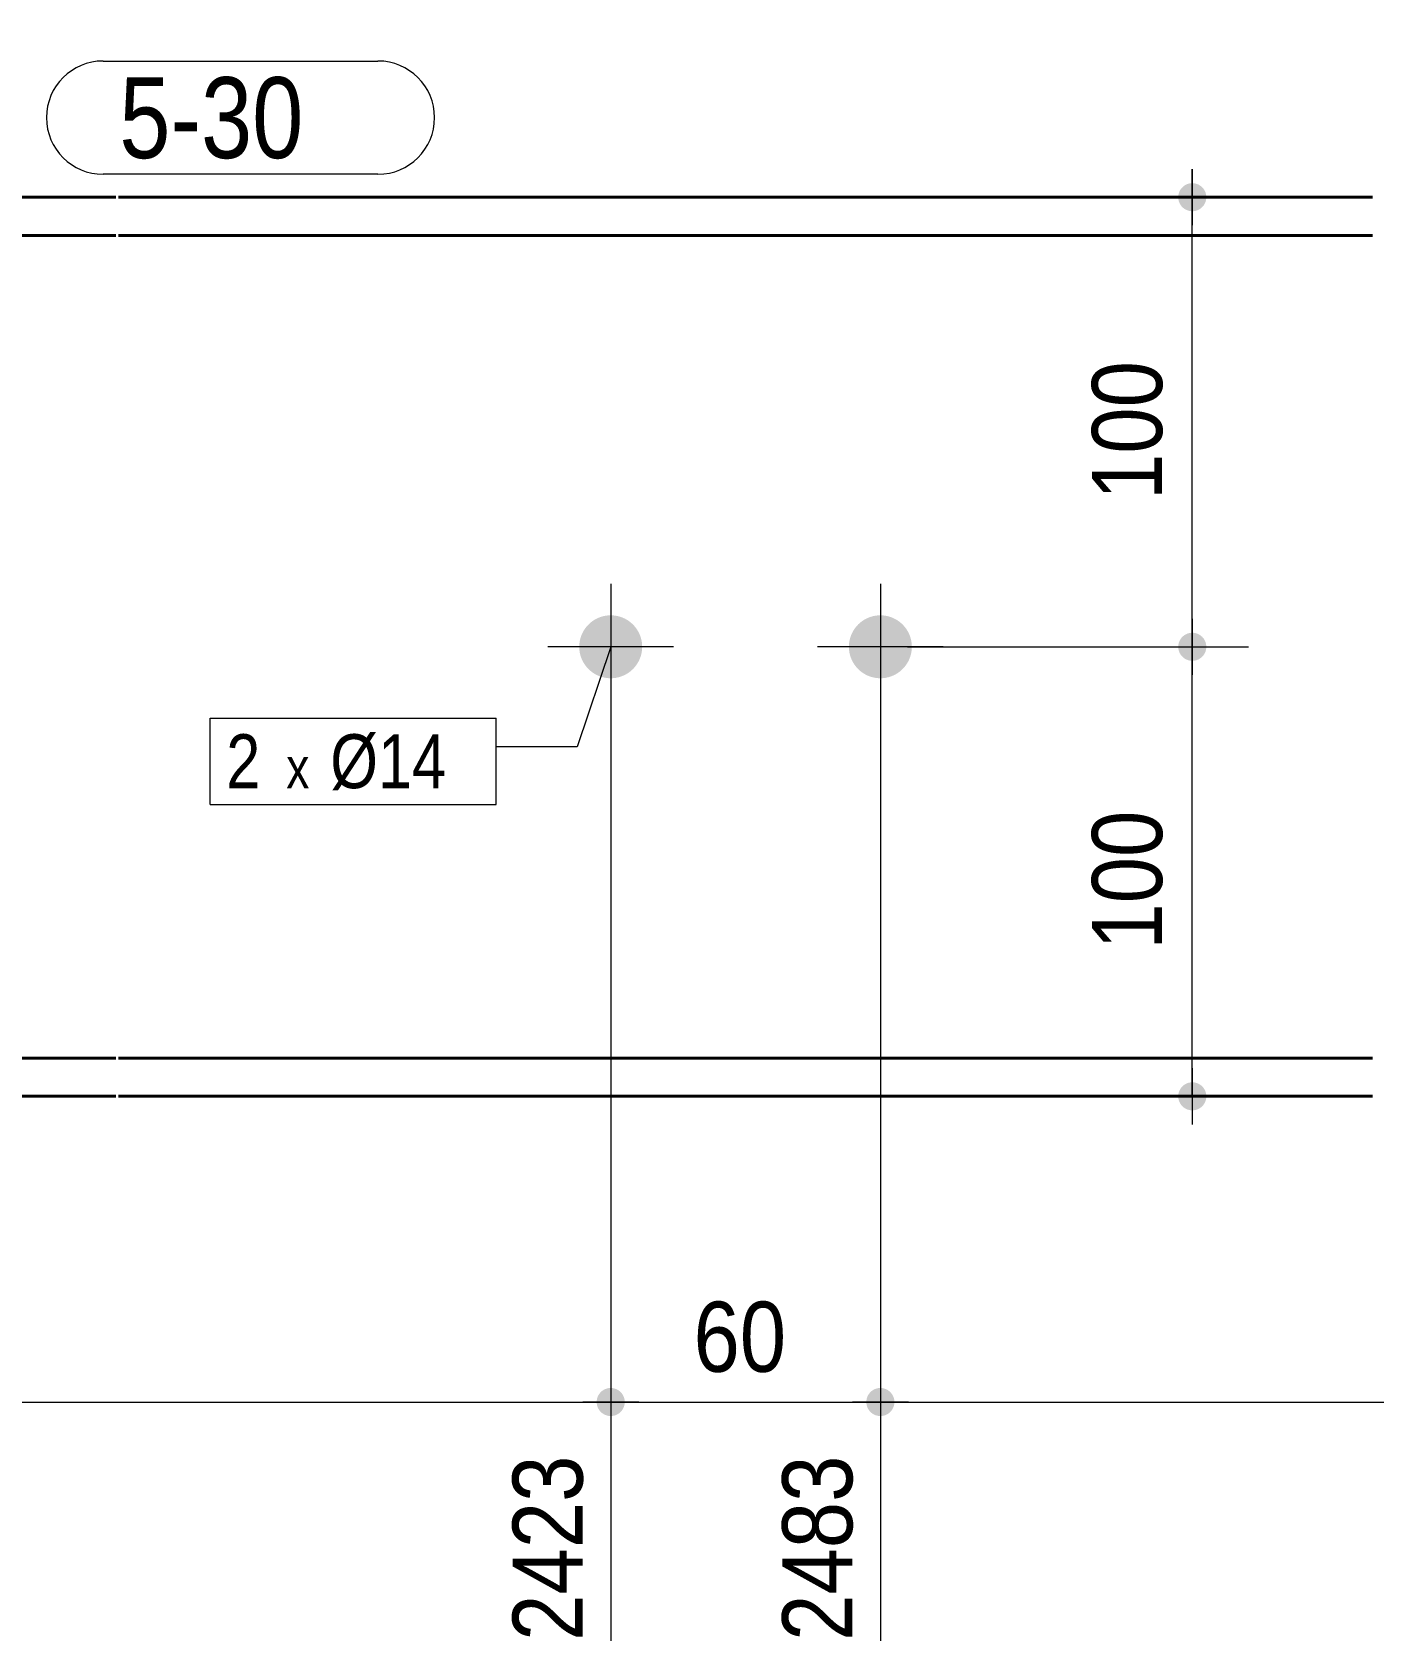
# Model space of a CAD drawing. Header units: millimetres. Extents: x 2 to 287, y 5 to 195.
# Drawn here: x 127.1 to 176.9, y 88.1 to 147.8 of the extents above; entities that cross this region are included whole.
import ezdxf

# ---------------------------------------------------------------- set-up
doc = ezdxf.new("R2010")
doc.units = ezdxf.units.MM
for name, color, linetype, lineweight in [('Boulon', 7, 'Continuous', 0), ('Cotation', 7, 'Continuous', 0), ('Désignation boulon', 3, 'Continuous', 0), ('Piece', 2, 'Continuous', 0), ('Repère pièce', 3, 'Continuous', 0)]:
    doc.layers.add(name, color=color, linetype=linetype, lineweight=lineweight)
doc.styles.add('ARIAL', font='ARIAL.TTF')
doc.styles.add('COMIC_SANS_MS', font='COMIC.TTF')

# ---------------------------------------------------------------- blocks, each defined once
blk = doc.blocks.new('*A2')
at = {"layer": 'Boulon'}
for points in [[(148.61, 126.144), (148.639, 126.143), (148.667, 126.141), (148.696, 126.139), (148.724, 126.136), (148.753, 126.132), (148.781, 126.127), (148.809, 126.122), (148.837, 126.116), (148.865, 126.11), (148.893, 126.102), (148.92, 126.094), (148.948, 126.086), (148.975, 126.076), (149.002, 126.066), (149.028, 126.056), (149.054, 126.045), (149.08, 126.033), (149.106, 126.02), (149.132, 126.007), (149.157, 125.993), (149.181, 125.979), (149.206, 125.964), (149.23, 125.948), (149.253, 125.932), (149.277, 125.915), (149.299, 125.898), (149.322, 125.88), (149.344, 125.861), (149.365, 125.842), (149.386, 125.823), (149.407, 125.803), (149.427, 125.782), (149.446, 125.761), (149.465, 125.74), (149.483, 125.718), (149.501, 125.696), (149.519, 125.673), (149.535, 125.65), (149.552, 125.626), (149.567, 125.602), (149.582, 125.578), (149.597, 125.553), (149.611, 125.528), (149.624, 125.502), (149.636, 125.477), (149.648, 125.451), (149.659, 125.424), (149.67, 125.398), (149.68, 125.371), (149.689, 125.344), (149.698, 125.317), (149.706, 125.289), (149.713, 125.261), (149.72, 125.234), (149.726, 125.206), (149.731, 125.177), (149.736, 125.149), (149.74, 125.121), (149.743, 125.092), (149.745, 125.064), (149.747, 125.035), (149.748, 125.007), (149.748, 124.978), (149.748, 124.949), (149.747, 124.921), (149.745, 124.892), (149.743, 124.864), (149.74, 124.835), (149.736, 124.807), (149.731, 124.778), (149.726, 124.75), (149.72, 124.722), (149.713, 124.694), (149.706, 124.667), (149.698, 124.639), (149.689, 124.612), (149.68, 124.585), (149.67, 124.558), (149.659, 124.531), (149.648, 124.505), (149.636, 124.479), (149.624, 124.453), (149.611, 124.428), (149.597, 124.403), (149.582, 124.378), (149.567, 124.354), (149.552, 124.33), (149.535, 124.306), (149.519, 124.283), (149.501, 124.26), (149.483, 124.238), (149.465, 124.216), (149.446, 124.194), (149.427, 124.173), (149.407, 124.153), (149.386, 124.133), (149.365, 124.113), (149.344, 124.095), (149.322, 124.076), (149.299, 124.058), (149.277, 124.041), (149.253, 124.024), (149.23, 124.008), (149.206, 123.992), (149.181, 123.977), (149.157, 123.963), (149.132, 123.949), (149.106, 123.936), (149.08, 123.923), (149.054, 123.911), (149.028, 123.9), (149.002, 123.889), (148.975, 123.879), (148.948, 123.87), (148.92, 123.862), (148.893, 123.854), (148.865, 123.846), (148.837, 123.84), (148.809, 123.834), (148.781, 123.828), (148.753, 123.824), (148.724, 123.82), (148.696, 123.817), (148.667, 123.814), (148.639, 123.813), (148.61, 123.812), (148.582, 123.811), (148.553, 123.812), (148.524, 123.813), (148.496, 123.814), (148.467, 123.817), (148.439, 123.82), (148.41, 123.824), (148.382, 123.828), (148.354, 123.834), (148.326, 123.84), (148.298, 123.846), (148.27, 123.854), (148.243, 123.862), (148.216, 123.87), (148.189, 123.879), (148.162, 123.889), (148.135, 123.9), (148.109, 123.911), (148.083, 123.923), (148.057, 123.936), (148.032, 123.949), (148.007, 123.963), (147.982, 123.977), (147.957, 123.992), (147.933, 124.008), (147.91, 124.024), (147.887, 124.041), (147.864, 124.058), (147.842, 124.076), (147.82, 124.095), (147.798, 124.113), (147.777, 124.133), (147.757, 124.153), (147.737, 124.173), (147.717, 124.194), (147.698, 124.216), (147.68, 124.238), (147.662, 124.26), (147.645, 124.283), (147.628, 124.306), (147.612, 124.33), (147.596, 124.354), (147.581, 124.378), (147.567, 124.403), (147.553, 124.428), (147.54, 124.453), (147.527, 124.479), (147.515, 124.505), (147.504, 124.531), (147.493, 124.558), (147.483, 124.585), (147.474, 124.612), (147.465, 124.639), (147.457, 124.667), (147.45, 124.694), (147.443, 124.722), (147.437, 124.75), (147.432, 124.778), (147.428, 124.807), (147.424, 124.835), (147.421, 124.864), (147.418, 124.892), (147.416, 124.921), (147.415, 124.949), (147.415, 124.978), (147.415, 125.007), (147.416, 125.035), (147.418, 125.064), (147.421, 125.092), (147.424, 125.121), (147.428, 125.149), (147.432, 125.177), (147.437, 125.206), (147.443, 125.234), (147.45, 125.261), (147.457, 125.289), (147.465, 125.317), (147.474, 125.344), (147.483, 125.371), (147.493, 125.398), (147.504, 125.424), (147.515, 125.451), (147.527, 125.477), (147.54, 125.502), (147.553, 125.528), (147.567, 125.553), (147.581, 125.578), (147.596, 125.602), (147.612, 125.626), (147.628, 125.65), (147.645, 125.673), (147.662, 125.696), (147.68, 125.718), (147.698, 125.74), (147.717, 125.761), (147.737, 125.782), (147.757, 125.803), (147.777, 125.823), (147.798, 125.842), (147.82, 125.861), (147.842, 125.88), (147.864, 125.898), (147.887, 125.915), (147.91, 125.932), (147.933, 125.948), (147.957, 125.964), (147.982, 125.979), (148.007, 125.993), (148.032, 126.007), (148.057, 126.02), (148.083, 126.033), (148.109, 126.045), (148.135, 126.056), (148.162, 126.066), (148.189, 126.076), (148.216, 126.086), (148.243, 126.094), (148.27, 126.102), (148.298, 126.11), (148.326, 126.116), (148.354, 126.122), (148.382, 126.127), (148.41, 126.132), (148.439, 126.136), (148.467, 126.139), (148.496, 126.141), (148.524, 126.143), (148.553, 126.144), (148.582, 126.145)], [(158.61, 126.144), (158.639, 126.143), (158.667, 126.141), (158.696, 126.139), (158.724, 126.136), (158.753, 126.132), (158.781, 126.127), (158.809, 126.122), (158.837, 126.116), (158.865, 126.11), (158.893, 126.102), (158.92, 126.094), (158.948, 126.086), (158.975, 126.076), (159.002, 126.066), (159.028, 126.056), (159.054, 126.045), (159.08, 126.033), (159.106, 126.02), (159.132, 126.007), (159.157, 125.993), (159.181, 125.979), (159.206, 125.964), (159.23, 125.948), (159.253, 125.932), (159.277, 125.915), (159.299, 125.898), (159.322, 125.88), (159.344, 125.861), (159.365, 125.842), (159.386, 125.823), (159.407, 125.803), (159.427, 125.782), (159.446, 125.761), (159.465, 125.74), (159.483, 125.718), (159.501, 125.696), (159.519, 125.673), (159.535, 125.65), (159.552, 125.626), (159.567, 125.602), (159.582, 125.578), (159.597, 125.553), (159.611, 125.528), (159.624, 125.502), (159.636, 125.477), (159.648, 125.451), (159.659, 125.424), (159.67, 125.398), (159.68, 125.371), (159.689, 125.344), (159.698, 125.317), (159.706, 125.289), (159.713, 125.261), (159.72, 125.234), (159.726, 125.206), (159.731, 125.177), (159.736, 125.149), (159.74, 125.121), (159.743, 125.092), (159.745, 125.064), (159.747, 125.035), (159.748, 125.007), (159.748, 124.978), (159.748, 124.949), (159.747, 124.921), (159.745, 124.892), (159.743, 124.864), (159.74, 124.835), (159.736, 124.807), (159.731, 124.778), (159.726, 124.75), (159.72, 124.722), (159.713, 124.694), (159.706, 124.667), (159.698, 124.639), (159.689, 124.612), (159.68, 124.585), (159.67, 124.558), (159.659, 124.531), (159.648, 124.505), (159.636, 124.479), (159.624, 124.453), (159.611, 124.428), (159.597, 124.403), (159.582, 124.378), (159.567, 124.354), (159.552, 124.33), (159.535, 124.306), (159.519, 124.283), (159.501, 124.26), (159.483, 124.238), (159.465, 124.216), (159.446, 124.194), (159.427, 124.173), (159.407, 124.153), (159.386, 124.133), (159.365, 124.113), (159.344, 124.095), (159.322, 124.076), (159.299, 124.058), (159.277, 124.041), (159.253, 124.024), (159.23, 124.008), (159.206, 123.992), (159.181, 123.977), (159.157, 123.963), (159.132, 123.949), (159.106, 123.936), (159.08, 123.923), (159.054, 123.911), (159.028, 123.9), (159.002, 123.889), (158.975, 123.879), (158.948, 123.87), (158.92, 123.862), (158.893, 123.854), (158.865, 123.846), (158.837, 123.84), (158.809, 123.834), (158.781, 123.828), (158.753, 123.824), (158.724, 123.82), (158.696, 123.817), (158.667, 123.814), (158.639, 123.813), (158.61, 123.812), (158.582, 123.811), (158.553, 123.812), (158.524, 123.813), (158.496, 123.814), (158.467, 123.817), (158.439, 123.82), (158.41, 123.824), (158.382, 123.828), (158.354, 123.834), (158.326, 123.84), (158.298, 123.846), (158.27, 123.854), (158.243, 123.862), (158.216, 123.87), (158.189, 123.879), (158.162, 123.889), (158.135, 123.9), (158.109, 123.911), (158.083, 123.923), (158.057, 123.936), (158.032, 123.949), (158.007, 123.963), (157.982, 123.977), (157.957, 123.992), (157.933, 124.008), (157.91, 124.024), (157.887, 124.041), (157.864, 124.058), (157.842, 124.076), (157.82, 124.095), (157.798, 124.113), (157.777, 124.133), (157.757, 124.153), (157.737, 124.173), (157.717, 124.194), (157.698, 124.216), (157.68, 124.238), (157.662, 124.26), (157.645, 124.283), (157.628, 124.306), (157.612, 124.33), (157.596, 124.354), (157.581, 124.378), (157.567, 124.403), (157.553, 124.428), (157.54, 124.453), (157.527, 124.479), (157.515, 124.505), (157.504, 124.531), (157.493, 124.558), (157.483, 124.585), (157.474, 124.612), (157.465, 124.639), (157.457, 124.667), (157.45, 124.694), (157.443, 124.722), (157.437, 124.75), (157.432, 124.778), (157.428, 124.807), (157.424, 124.835), (157.421, 124.864), (157.418, 124.892), (157.416, 124.921), (157.415, 124.949), (157.415, 124.978), (157.415, 125.007), (157.416, 125.035), (157.418, 125.064), (157.421, 125.092), (157.424, 125.121), (157.428, 125.149), (157.432, 125.177), (157.437, 125.206), (157.443, 125.234), (157.45, 125.261), (157.457, 125.289), (157.465, 125.317), (157.474, 125.344), (157.483, 125.371), (157.493, 125.398), (157.504, 125.424), (157.515, 125.451), (157.527, 125.477), (157.54, 125.502), (157.553, 125.528), (157.567, 125.553), (157.581, 125.578), (157.596, 125.602), (157.612, 125.626), (157.628, 125.65), (157.645, 125.673), (157.662, 125.696), (157.68, 125.718), (157.698, 125.74), (157.717, 125.761), (157.737, 125.782), (157.757, 125.803), (157.777, 125.823), (157.798, 125.842), (157.82, 125.861), (157.842, 125.88), (157.864, 125.898), (157.887, 125.915), (157.91, 125.932), (157.933, 125.948), (157.957, 125.964), (157.982, 125.979), (158.007, 125.993), (158.032, 126.007), (158.057, 126.02), (158.083, 126.033), (158.109, 126.045), (158.135, 126.056), (158.162, 126.066), (158.189, 126.076), (158.216, 126.086), (158.243, 126.094), (158.27, 126.102), (158.298, 126.11), (158.326, 126.116), (158.354, 126.122), (158.382, 126.127), (158.41, 126.132), (158.439, 126.136), (158.467, 126.139), (158.496, 126.141), (158.524, 126.143), (158.553, 126.144), (158.582, 126.145)]]:
    blk.add_hatch(color=256, dxfattribs=at).paths.add_polyline_path(points, flags=17)
at = {"layer": 'Boulon', "linetype": 'Continuous', "lineweight": 0}
for p, q in [((148.582, 127.311), (148.582, 122.645)), ((158.582, 127.311), (158.582, 122.645)), ((150.915, 124.978), (146.248, 124.978)), ((160.915, 124.978), (156.248, 124.978))]:
    blk.add_line(p, q, dxfattribs=at)
blk = doc.blocks.new('*A8')
at = {"layer": 'Piece', "color": 2, "linetype": 'Continuous', "lineweight": 40}
for p, q in [((130.231633, 141.645223), (78.241748, 141.645223)), ((176.831633, 141.645223), (130.331633, 141.645223)), ((130.231633, 140.228557), (83.549023, 140.228557)), ((176.831633, 140.228557), (130.331633, 140.228557)), ((130.231633, 109.728557), (78.241748, 109.728557)), ((176.831633, 109.728557), (130.331633, 109.728557)), ((130.231633, 108.31189), (78.241748, 108.31189)), ((176.831633, 108.31189), (130.331633, 108.31189))]:
    blk.add_line(p, q, dxfattribs=at)
blk = doc.blocks.new('*A16')
at = {"layer": 'Cotation'}
blk.add_hatch(color=256, dxfattribs=at).paths.add_polyline_path([(148.556, 96.459), (148.531, 96.461), (148.505, 96.464), (148.48, 96.469), (148.455, 96.474), (148.431, 96.481), (148.406, 96.489), (148.383, 96.498), (148.359, 96.508), (148.337, 96.52), (148.314, 96.533), (148.293, 96.546), (148.272, 96.561), (148.252, 96.577), (148.232, 96.593), (148.214, 96.611), (148.196, 96.629), (148.18, 96.649), (148.164, 96.669), (148.149, 96.69), (148.136, 96.711), (148.123, 96.733), (148.112, 96.756), (148.101, 96.78), (148.092, 96.803), (148.084, 96.828), (148.077, 96.852), (148.072, 96.877), (148.067, 96.902), (148.064, 96.928), (148.062, 96.953), (148.062, 96.979), (148.062, 97.004), (148.064, 97.03), (148.067, 97.055), (148.072, 97.08), (148.077, 97.105), (148.084, 97.13), (148.092, 97.154), (148.101, 97.178), (148.112, 97.201), (148.123, 97.224), (148.136, 97.246), (148.149, 97.267), (148.164, 97.288), (148.18, 97.308), (148.196, 97.328), (148.214, 97.346), (148.232, 97.364), (148.252, 97.381), (148.272, 97.396), (148.293, 97.411), (148.314, 97.425), (148.337, 97.437), (148.359, 97.449), (148.383, 97.459), (148.406, 97.468), (148.431, 97.476), (148.455, 97.483), (148.48, 97.489), (148.505, 97.493), (148.531, 97.496), (148.556, 97.498), (148.582, 97.499), (148.607, 97.498), (148.633, 97.496), (148.658, 97.493), (148.683, 97.489), (148.708, 97.483), (148.733, 97.476), (148.757, 97.468), (148.781, 97.459), (148.804, 97.449), (148.827, 97.437), (148.849, 97.425), (148.871, 97.411), (148.891, 97.396), (148.912, 97.381), (148.931, 97.364), (148.949, 97.346), (148.967, 97.328), (148.984, 97.308), (148.999, 97.288), (149.014, 97.267), (149.028, 97.246), (149.04, 97.224), (149.052, 97.201), (149.062, 97.178), (149.071, 97.154), (149.079, 97.13), (149.086, 97.105), (149.092, 97.08), (149.096, 97.055), (149.099, 97.03), (149.101, 97.004), (149.102, 96.979), (149.101, 96.953), (149.099, 96.928), (149.096, 96.902), (149.092, 96.877), (149.086, 96.852), (149.079, 96.828), (149.071, 96.803), (149.062, 96.78), (149.052, 96.756), (149.04, 96.733), (149.028, 96.711), (149.014, 96.69), (148.999, 96.669), (148.984, 96.649), (148.967, 96.629), (148.949, 96.611), (148.931, 96.593), (148.912, 96.577), (148.891, 96.561), (148.871, 96.546), (148.849, 96.533), (148.827, 96.52), (148.804, 96.508), (148.781, 96.498), (148.757, 96.489), (148.733, 96.481), (148.708, 96.474), (148.683, 96.469), (148.658, 96.464), (148.633, 96.461), (148.607, 96.459), (148.582, 96.459)], flags=17)
at = {"layer": 'Cotation', "linetype": 'Continuous', "lineweight": 0}
for p, q in [((148.582, 123.978), (148.582, 88.125)), ((148.582, 98.019), (148.582, 95.939)), ((42.637, 96.979), (148.582, 96.979)), ((149.622, 96.979), (147.542, 96.979)), ((148.582, 96.979), (149.622, 96.979))]:
    blk.add_line(p, q, dxfattribs=at)
at = {"layer": 'Cotation'}
blk.add_point((148.582, 96.979), dxfattribs=at)
at = {"layer": 'Cotation', "style": 'ARIAL', "width": 0.85}
blk.add_text('2423', height=2.6, rotation=90.00021, dxfattribs=at).set_placement((147.542, 88.125))
blk = doc.blocks.new('*A17')
at = {"layer": 'Cotation'}
for points in [[(148.556, 96.459), (148.531, 96.461), (148.505, 96.464), (148.48, 96.469), (148.455, 96.474), (148.431, 96.481), (148.406, 96.489), (148.383, 96.498), (148.359, 96.508), (148.337, 96.52), (148.314, 96.533), (148.293, 96.546), (148.272, 96.561), (148.252, 96.577), (148.232, 96.593), (148.214, 96.611), (148.196, 96.629), (148.18, 96.649), (148.164, 96.669), (148.149, 96.69), (148.136, 96.711), (148.123, 96.733), (148.112, 96.756), (148.101, 96.78), (148.092, 96.803), (148.084, 96.828), (148.077, 96.852), (148.072, 96.877), (148.067, 96.902), (148.064, 96.928), (148.062, 96.953), (148.062, 96.979), (148.062, 97.004), (148.064, 97.03), (148.067, 97.055), (148.072, 97.08), (148.077, 97.105), (148.084, 97.13), (148.092, 97.154), (148.101, 97.178), (148.112, 97.201), (148.123, 97.224), (148.136, 97.246), (148.149, 97.267), (148.164, 97.288), (148.18, 97.308), (148.196, 97.328), (148.214, 97.346), (148.232, 97.364), (148.252, 97.381), (148.272, 97.396), (148.293, 97.411), (148.314, 97.425), (148.337, 97.437), (148.359, 97.449), (148.383, 97.459), (148.406, 97.468), (148.431, 97.476), (148.455, 97.483), (148.48, 97.489), (148.505, 97.493), (148.531, 97.496), (148.556, 97.498), (148.582, 97.499), (148.607, 97.498), (148.633, 97.496), (148.658, 97.493), (148.683, 97.489), (148.708, 97.483), (148.733, 97.476), (148.757, 97.468), (148.781, 97.459), (148.804, 97.449), (148.827, 97.437), (148.849, 97.425), (148.871, 97.411), (148.891, 97.396), (148.912, 97.381), (148.931, 97.364), (148.949, 97.346), (148.967, 97.328), (148.984, 97.308), (148.999, 97.288), (149.014, 97.267), (149.028, 97.246), (149.04, 97.224), (149.052, 97.201), (149.062, 97.178), (149.071, 97.154), (149.079, 97.13), (149.086, 97.105), (149.092, 97.08), (149.096, 97.055), (149.099, 97.03), (149.101, 97.004), (149.102, 96.979), (149.101, 96.953), (149.099, 96.928), (149.096, 96.902), (149.092, 96.877), (149.086, 96.852), (149.079, 96.828), (149.071, 96.803), (149.062, 96.78), (149.052, 96.756), (149.04, 96.733), (149.028, 96.711), (149.014, 96.69), (148.999, 96.669), (148.984, 96.649), (148.967, 96.629), (148.949, 96.611), (148.931, 96.593), (148.912, 96.577), (148.891, 96.561), (148.871, 96.546), (148.849, 96.533), (148.827, 96.52), (148.804, 96.508), (148.781, 96.498), (148.757, 96.489), (148.733, 96.481), (148.708, 96.474), (148.683, 96.469), (148.658, 96.464), (148.633, 96.461), (148.607, 96.459), (148.582, 96.459)], [(158.556, 96.459), (158.531, 96.461), (158.505, 96.464), (158.48, 96.469), (158.455, 96.474), (158.431, 96.481), (158.406, 96.489), (158.383, 96.498), (158.359, 96.508), (158.337, 96.52), (158.314, 96.533), (158.293, 96.546), (158.272, 96.561), (158.252, 96.577), (158.232, 96.593), (158.214, 96.611), (158.196, 96.629), (158.18, 96.649), (158.164, 96.669), (158.149, 96.69), (158.136, 96.711), (158.123, 96.733), (158.112, 96.756), (158.101, 96.78), (158.092, 96.803), (158.084, 96.828), (158.077, 96.852), (158.072, 96.877), (158.067, 96.902), (158.064, 96.928), (158.062, 96.953), (158.062, 96.979), (158.062, 97.004), (158.064, 97.03), (158.067, 97.055), (158.072, 97.08), (158.077, 97.105), (158.084, 97.13), (158.092, 97.154), (158.101, 97.178), (158.112, 97.201), (158.123, 97.224), (158.136, 97.246), (158.149, 97.267), (158.164, 97.288), (158.18, 97.308), (158.196, 97.328), (158.214, 97.346), (158.232, 97.364), (158.252, 97.381), (158.272, 97.396), (158.293, 97.411), (158.314, 97.425), (158.337, 97.437), (158.359, 97.449), (158.383, 97.459), (158.406, 97.468), (158.431, 97.476), (158.455, 97.483), (158.48, 97.489), (158.505, 97.493), (158.531, 97.496), (158.556, 97.498), (158.582, 97.499), (158.607, 97.498), (158.633, 97.496), (158.658, 97.493), (158.683, 97.489), (158.708, 97.483), (158.733, 97.476), (158.757, 97.468), (158.781, 97.459), (158.804, 97.449), (158.827, 97.437), (158.849, 97.425), (158.871, 97.411), (158.891, 97.396), (158.912, 97.381), (158.931, 97.364), (158.949, 97.346), (158.967, 97.328), (158.984, 97.308), (158.999, 97.288), (159.014, 97.267), (159.028, 97.246), (159.04, 97.224), (159.052, 97.201), (159.062, 97.178), (159.071, 97.154), (159.079, 97.13), (159.086, 97.105), (159.092, 97.08), (159.096, 97.055), (159.099, 97.03), (159.101, 97.004), (159.102, 96.979), (159.101, 96.953), (159.099, 96.928), (159.096, 96.902), (159.092, 96.877), (159.086, 96.852), (159.079, 96.828), (159.071, 96.803), (159.062, 96.78), (159.052, 96.756), (159.04, 96.733), (159.028, 96.711), (159.014, 96.69), (158.999, 96.669), (158.984, 96.649), (158.967, 96.629), (158.949, 96.611), (158.931, 96.593), (158.912, 96.577), (158.891, 96.561), (158.871, 96.546), (158.849, 96.533), (158.827, 96.52), (158.804, 96.508), (158.781, 96.498), (158.757, 96.489), (158.733, 96.481), (158.708, 96.474), (158.683, 96.469), (158.658, 96.464), (158.633, 96.461), (158.607, 96.459), (158.582, 96.459)]]:
    blk.add_hatch(color=256, dxfattribs=at).paths.add_polyline_path(points, flags=17)
at = {"layer": 'Cotation', "linetype": 'Continuous', "lineweight": 0}
for p, q in [((148.582, 123.978), (148.582, 88.125)), ((158.582, 123.978), (158.582, 88.125)), ((148.582, 98.019), (148.582, 95.939)), ((158.582, 98.019), (158.582, 95.939)), ((149.622, 96.979), (147.542, 96.979)), ((148.582, 96.979), (147.542, 96.979)), ((148.582, 96.979), (158.582, 96.979)), ((159.622, 96.979), (157.542, 96.979)), ((158.582, 96.979), (159.622, 96.979))]:
    blk.add_line(p, q, dxfattribs=at)
at = {"layer": 'Cotation'}
for p in [(148.582, 96.979), (158.582, 96.979)]:
    blk.add_point(p, dxfattribs=at)
at = {"layer": 'Cotation', "style": 'ARIAL', "width": 0.85}
blk.add_text('60', height=2.6, dxfattribs=at).set_placement((151.653, 98.099))
blk.add_text('2483', height=2.6, rotation=90.00021, dxfattribs=at).set_placement((157.542, 88.125))
blk = doc.blocks.new('*A18')
at = {"layer": 'Cotation'}
for points in [[(158.556, 96.459), (158.531, 96.461), (158.505, 96.464), (158.48, 96.469), (158.455, 96.474), (158.431, 96.481), (158.406, 96.489), (158.383, 96.498), (158.359, 96.508), (158.337, 96.52), (158.314, 96.533), (158.293, 96.546), (158.272, 96.561), (158.252, 96.577), (158.232, 96.593), (158.214, 96.611), (158.196, 96.629), (158.18, 96.649), (158.164, 96.669), (158.149, 96.69), (158.136, 96.711), (158.123, 96.733), (158.112, 96.756), (158.101, 96.78), (158.092, 96.803), (158.084, 96.828), (158.077, 96.852), (158.072, 96.877), (158.067, 96.902), (158.064, 96.928), (158.062, 96.953), (158.062, 96.979), (158.062, 97.004), (158.064, 97.03), (158.067, 97.055), (158.072, 97.08), (158.077, 97.105), (158.084, 97.13), (158.092, 97.154), (158.101, 97.178), (158.112, 97.201), (158.123, 97.224), (158.136, 97.246), (158.149, 97.267), (158.164, 97.288), (158.18, 97.308), (158.196, 97.328), (158.214, 97.346), (158.232, 97.364), (158.252, 97.381), (158.272, 97.396), (158.293, 97.411), (158.314, 97.425), (158.337, 97.437), (158.359, 97.449), (158.383, 97.459), (158.406, 97.468), (158.431, 97.476), (158.455, 97.483), (158.48, 97.489), (158.505, 97.493), (158.531, 97.496), (158.556, 97.498), (158.582, 97.499), (158.607, 97.498), (158.633, 97.496), (158.658, 97.493), (158.683, 97.489), (158.708, 97.483), (158.733, 97.476), (158.757, 97.468), (158.781, 97.459), (158.804, 97.449), (158.827, 97.437), (158.849, 97.425), (158.871, 97.411), (158.891, 97.396), (158.912, 97.381), (158.931, 97.364), (158.949, 97.346), (158.967, 97.328), (158.984, 97.308), (158.999, 97.288), (159.014, 97.267), (159.028, 97.246), (159.04, 97.224), (159.052, 97.201), (159.062, 97.178), (159.071, 97.154), (159.079, 97.13), (159.086, 97.105), (159.092, 97.08), (159.096, 97.055), (159.099, 97.03), (159.101, 97.004), (159.102, 96.979), (159.101, 96.953), (159.099, 96.928), (159.096, 96.902), (159.092, 96.877), (159.086, 96.852), (159.079, 96.828), (159.071, 96.803), (159.062, 96.78), (159.052, 96.756), (159.04, 96.733), (159.028, 96.711), (159.014, 96.69), (158.999, 96.669), (158.984, 96.649), (158.967, 96.629), (158.949, 96.611), (158.931, 96.593), (158.912, 96.577), (158.891, 96.561), (158.871, 96.546), (158.849, 96.533), (158.827, 96.52), (158.804, 96.508), (158.781, 96.498), (158.757, 96.489), (158.733, 96.481), (158.708, 96.474), (158.683, 96.469), (158.658, 96.464), (158.633, 96.461), (158.607, 96.459), (158.582, 96.459)], [(255.162, 96.459), (255.137, 96.461), (255.112, 96.464), (255.087, 96.469), (255.062, 96.474), (255.037, 96.481), (255.013, 96.489), (254.989, 96.498), (254.966, 96.508), (254.943, 96.52), (254.921, 96.533), (254.899, 96.546), (254.878, 96.561), (254.858, 96.577), (254.839, 96.593), (254.82, 96.611), (254.803, 96.629), (254.786, 96.649), (254.77, 96.669), (254.756, 96.69), (254.742, 96.711), (254.729, 96.733), (254.718, 96.756), (254.708, 96.78), (254.698, 96.803), (254.69, 96.828), (254.684, 96.852), (254.678, 96.877), (254.674, 96.902), (254.67, 96.928), (254.669, 96.953), (254.668, 96.979), (254.669, 97.004), (254.67, 97.03), (254.674, 97.055), (254.678, 97.08), (254.684, 97.105), (254.69, 97.13), (254.698, 97.154), (254.708, 97.178), (254.718, 97.201), (254.729, 97.224), (254.742, 97.246), (254.756, 97.267), (254.77, 97.288), (254.786, 97.308), (254.803, 97.328), (254.82, 97.346), (254.839, 97.364), (254.858, 97.381), (254.878, 97.396), (254.899, 97.411), (254.921, 97.425), (254.943, 97.437), (254.966, 97.449), (254.989, 97.459), (255.013, 97.468), (255.037, 97.476), (255.062, 97.483), (255.087, 97.489), (255.112, 97.493), (255.137, 97.496), (255.162, 97.498), (255.188, 97.499), (255.213, 97.498), (255.239, 97.496), (255.264, 97.493), (255.289, 97.489), (255.314, 97.483), (255.339, 97.476), (255.363, 97.468), (255.387, 97.459), (255.41, 97.449), (255.433, 97.437), (255.455, 97.425), (255.477, 97.411), (255.498, 97.396), (255.518, 97.381), (255.537, 97.364), (255.556, 97.346), (255.573, 97.328), (255.59, 97.308), (255.606, 97.288), (255.62, 97.267), (255.634, 97.246), (255.647, 97.224), (255.658, 97.201), (255.668, 97.178), (255.678, 97.154), (255.686, 97.13), (255.692, 97.105), (255.698, 97.08), (255.702, 97.055), (255.705, 97.03), (255.707, 97.004), (255.708, 96.979), (255.707, 96.953), (255.705, 96.928), (255.702, 96.902), (255.698, 96.877), (255.692, 96.852), (255.686, 96.828), (255.678, 96.803), (255.668, 96.78), (255.658, 96.756), (255.647, 96.733), (255.634, 96.711), (255.62, 96.69), (255.606, 96.669), (255.59, 96.649), (255.573, 96.629), (255.556, 96.611), (255.537, 96.593), (255.518, 96.577), (255.498, 96.561), (255.477, 96.546), (255.455, 96.533), (255.433, 96.52), (255.41, 96.508), (255.387, 96.498), (255.363, 96.489), (255.339, 96.481), (255.314, 96.474), (255.289, 96.469), (255.264, 96.464), (255.239, 96.461), (255.213, 96.459), (255.188, 96.459)]]:
    blk.add_hatch(color=256, dxfattribs=at).paths.add_polyline_path(points, flags=17)
at = {"layer": 'Cotation', "linetype": 'Continuous', "lineweight": 0}
for p, q in [((158.582, 123.978), (158.582, 88.125)), ((255.188, 107.312), (255.188, 88.125)), ((158.582, 98.019), (158.582, 95.939)), ((255.188, 98.019), (255.188, 95.939)), ((159.622, 96.979), (157.542, 96.979)), ((158.582, 96.979), (157.542, 96.979)), ((158.582, 96.979), (255.188, 96.979)), ((256.228, 96.979), (254.148, 96.979)), ((255.188, 96.979), (256.228, 96.979))]:
    blk.add_line(p, q, dxfattribs=at)
at = {"layer": 'Cotation'}
for p in [(158.582, 96.979), (255.188, 96.979)]:
    blk.add_point(p, dxfattribs=at)
at = {"layer": 'Cotation', "style": 'ARIAL', "width": 0.85}
blk.add_text('2764', height=2.6, dxfattribs=at).set_placement((203.028, 98.099))
blk.add_text('5247', height=2.6, rotation=90.00021, dxfattribs=at).set_placement((254.148, 88.125))
blk = doc.blocks.new('*A21')
at = {"layer": 'Cotation'}
for points in [[(111.711, 163.868), (111.686, 163.87), (111.66, 163.873), (111.635, 163.877), (111.61, 163.883), (111.586, 163.89), (111.562, 163.898), (111.538, 163.907), (111.514, 163.917), (111.492, 163.929), (111.469, 163.941), (111.448, 163.955), (111.427, 163.97), (111.407, 163.985), (111.387, 164.002), (111.369, 164.02), (111.351, 164.038), (111.335, 164.057), (111.319, 164.078), (111.304, 164.098), (111.291, 164.12), (111.278, 164.142), (111.267, 164.165), (111.256, 164.188), (111.247, 164.212), (111.239, 164.236), (111.232, 164.261), (111.227, 164.286), (111.222, 164.311), (111.219, 164.336), (111.217, 164.362), (111.217, 164.387), (111.217, 164.413), (111.219, 164.438), (111.222, 164.464), (111.227, 164.489), (111.232, 164.514), (111.239, 164.538), (111.247, 164.563), (111.256, 164.586), (111.267, 164.61), (111.278, 164.632), (111.291, 164.655), (111.304, 164.676), (111.319, 164.697), (111.335, 164.717), (111.351, 164.737), (111.369, 164.755), (111.387, 164.773), (111.407, 164.789), (111.427, 164.805), (111.448, 164.82), (111.469, 164.833), (111.492, 164.846), (111.514, 164.857), (111.538, 164.868), (111.562, 164.877), (111.586, 164.885), (111.61, 164.892), (111.635, 164.897), (111.66, 164.902), (111.686, 164.905), (111.711, 164.907), (111.737, 164.907), (111.762, 164.907), (111.788, 164.905), (111.813, 164.902), (111.838, 164.897), (111.863, 164.892), (111.888, 164.885), (111.912, 164.877), (111.936, 164.868), (111.959, 164.857), (111.982, 164.846), (112.004, 164.833), (112.026, 164.82), (112.046, 164.805), (112.067, 164.789), (112.086, 164.773), (112.104, 164.755), (112.122, 164.737), (112.139, 164.717), (112.154, 164.697), (112.169, 164.676), (112.183, 164.655), (112.195, 164.632), (112.207, 164.61), (112.217, 164.586), (112.226, 164.563), (112.234, 164.538), (112.241, 164.514), (112.247, 164.489), (112.251, 164.464), (112.254, 164.438), (112.256, 164.413), (112.257, 164.387), (112.256, 164.362), (112.254, 164.336), (112.251, 164.311), (112.247, 164.286), (112.241, 164.261), (112.234, 164.236), (112.226, 164.212), (112.217, 164.188), (112.207, 164.165), (112.195, 164.142), (112.183, 164.12), (112.169, 164.098), (112.154, 164.078), (112.139, 164.057), (112.122, 164.038), (112.104, 164.02), (112.086, 164.002), (112.067, 163.985), (112.046, 163.97), (112.026, 163.955), (112.004, 163.941), (111.982, 163.929), (111.959, 163.917), (111.936, 163.907), (111.912, 163.898), (111.888, 163.89), (111.863, 163.883), (111.838, 163.877), (111.813, 163.873), (111.788, 163.87), (111.762, 163.868), (111.737, 163.867)], [(195.401, 163.868), (195.376, 163.87), (195.35, 163.873), (195.325, 163.877), (195.3, 163.883), (195.276, 163.89), (195.251, 163.898), (195.228, 163.907), (195.204, 163.917), (195.181, 163.929), (195.159, 163.941), (195.138, 163.955), (195.117, 163.97), (195.097, 163.985), (195.077, 164.002), (195.059, 164.02), (195.041, 164.038), (195.025, 164.057), (195.009, 164.078), (194.994, 164.098), (194.981, 164.12), (194.968, 164.142), (194.957, 164.165), (194.946, 164.188), (194.937, 164.212), (194.929, 164.236), (194.922, 164.261), (194.917, 164.286), (194.912, 164.311), (194.909, 164.336), (194.907, 164.362), (194.907, 164.387), (194.907, 164.413), (194.909, 164.438), (194.912, 164.464), (194.917, 164.489), (194.922, 164.514), (194.929, 164.538), (194.937, 164.563), (194.946, 164.586), (194.957, 164.61), (194.968, 164.632), (194.981, 164.655), (194.994, 164.676), (195.009, 164.697), (195.025, 164.717), (195.041, 164.737), (195.059, 164.755), (195.077, 164.773), (195.097, 164.789), (195.117, 164.805), (195.138, 164.82), (195.159, 164.833), (195.181, 164.846), (195.204, 164.857), (195.228, 164.868), (195.251, 164.877), (195.276, 164.885), (195.3, 164.892), (195.325, 164.897), (195.35, 164.902), (195.376, 164.905), (195.401, 164.907), (195.427, 164.907), (195.452, 164.907), (195.478, 164.905), (195.503, 164.902), (195.528, 164.897), (195.553, 164.892), (195.578, 164.885), (195.602, 164.877), (195.626, 164.868), (195.649, 164.857), (195.672, 164.846), (195.694, 164.833), (195.715, 164.82), (195.736, 164.805), (195.756, 164.789), (195.776, 164.773), (195.794, 164.755), (195.812, 164.737), (195.829, 164.717), (195.844, 164.697), (195.859, 164.676), (195.873, 164.655), (195.885, 164.632), (195.897, 164.61), (195.907, 164.586), (195.916, 164.563), (195.924, 164.538), (195.931, 164.514), (195.937, 164.489), (195.941, 164.464), (195.944, 164.438), (195.946, 164.413), (195.947, 164.387), (195.946, 164.362), (195.944, 164.336), (195.941, 164.311), (195.937, 164.286), (195.931, 164.261), (195.924, 164.236), (195.916, 164.212), (195.907, 164.188), (195.897, 164.165), (195.885, 164.142), (195.873, 164.12), (195.859, 164.098), (195.844, 164.078), (195.829, 164.057), (195.812, 164.038), (195.794, 164.02), (195.776, 164.002), (195.756, 163.985), (195.736, 163.97), (195.715, 163.955), (195.694, 163.941), (195.672, 163.929), (195.649, 163.917), (195.626, 163.907), (195.602, 163.898), (195.578, 163.89), (195.553, 163.883), (195.528, 163.877), (195.503, 163.873), (195.478, 163.87), (195.452, 163.868), (195.427, 163.867)]]:
    blk.add_hatch(color=256, dxfattribs=at).paths.add_polyline_path(points, flags=17)
at = {"layer": 'Cotation', "linetype": 'Continuous', "lineweight": 0}
for p, q in [((111.737, 135.145), (111.737, 173.241)), ((195.427, 135.145), (195.427, 173.241)), ((111.737, 165.427), (111.737, 163.347)), ((195.427, 165.427), (195.427, 163.347)), ((112.777, 164.387), (110.697, 164.387)), ((111.737, 164.387), (110.697, 164.387)), ((111.737, 164.387), (195.427, 164.387)), ((196.467, 164.387), (194.387, 164.387)), ((195.427, 164.387), (196.467, 164.387))]:
    blk.add_line(p, q, dxfattribs=at)
at = {"layer": 'Cotation'}
for p in [(111.737, 164.387), (195.427, 164.387)]:
    blk.add_point(p, dxfattribs=at)
at = {"layer": 'Cotation', "style": 'ARIAL', "width": 0.85}
blk.add_text('3033', height=2.6, rotation=90.00021, dxfattribs=at).set_placement((194.387, 165.527))
blk.add_text('1160', height=2.6, dxfattribs=at).set_placement((149.725, 165.507))
blk = doc.blocks.new('*A25')
at = {"layer": 'Cotation'}
for points in [[(170.124, 124.459), (170.098, 124.46), (170.073, 124.464), (170.048, 124.468), (170.023, 124.474), (169.998, 124.48), (169.974, 124.488), (169.95, 124.498), (169.927, 124.508), (169.904, 124.519), (169.882, 124.532), (169.86, 124.546), (169.839, 124.56), (169.819, 124.576), (169.8, 124.593), (169.781, 124.61), (169.764, 124.629), (169.747, 124.648), (169.731, 124.668), (169.717, 124.689), (169.703, 124.711), (169.69, 124.733), (169.679, 124.756), (169.669, 124.779), (169.659, 124.803), (169.651, 124.827), (169.645, 124.852), (169.639, 124.876), (169.635, 124.902), (169.632, 124.927), (169.63, 124.952), (169.629, 124.978), (169.63, 125.003), (169.632, 125.029), (169.635, 125.054), (169.639, 125.079), (169.645, 125.104), (169.651, 125.129), (169.659, 125.153), (169.669, 125.177), (169.679, 125.2), (169.69, 125.223), (169.703, 125.245), (169.717, 125.267), (169.731, 125.288), (169.747, 125.308), (169.764, 125.327), (169.781, 125.346), (169.8, 125.363), (169.819, 125.38), (169.839, 125.396), (169.86, 125.41), (169.882, 125.424), (169.904, 125.437), (169.927, 125.448), (169.95, 125.458), (169.974, 125.468), (169.998, 125.476), (170.023, 125.482), (170.048, 125.488), (170.073, 125.492), (170.098, 125.495), (170.124, 125.497), (170.149, 125.498), (170.175, 125.497), (170.2, 125.495), (170.225, 125.492), (170.25, 125.488), (170.275, 125.482), (170.3, 125.476), (170.324, 125.468), (170.348, 125.458), (170.371, 125.448), (170.394, 125.437), (170.416, 125.424), (170.438, 125.41), (170.459, 125.396), (170.479, 125.38), (170.498, 125.363), (170.517, 125.346), (170.534, 125.327), (170.551, 125.308), (170.567, 125.288), (170.581, 125.267), (170.595, 125.245), (170.608, 125.223), (170.619, 125.2), (170.629, 125.177), (170.639, 125.153), (170.647, 125.129), (170.653, 125.104), (170.659, 125.079), (170.663, 125.054), (170.667, 125.029), (170.668, 125.003), (170.669, 124.978), (170.668, 124.952), (170.667, 124.927), (170.663, 124.902), (170.659, 124.876), (170.653, 124.852), (170.647, 124.827), (170.639, 124.803), (170.629, 124.779), (170.619, 124.756), (170.608, 124.733), (170.595, 124.711), (170.581, 124.689), (170.567, 124.668), (170.551, 124.648), (170.534, 124.629), (170.517, 124.61), (170.498, 124.593), (170.479, 124.576), (170.459, 124.56), (170.438, 124.546), (170.416, 124.532), (170.394, 124.519), (170.371, 124.508), (170.348, 124.498), (170.324, 124.488), (170.3, 124.48), (170.275, 124.474), (170.25, 124.468), (170.225, 124.464), (170.2, 124.46), (170.175, 124.459), (170.149, 124.458)], [(170.124, 107.793), (170.098, 107.794), (170.073, 107.798), (170.048, 107.802), (170.023, 107.807), (169.998, 107.814), (169.974, 107.822), (169.95, 107.831), (169.927, 107.842), (169.904, 107.853), (169.882, 107.866), (169.86, 107.88), (169.839, 107.894), (169.819, 107.91), (169.8, 107.927), (169.781, 107.944), (169.764, 107.963), (169.747, 107.982), (169.731, 108.002), (169.717, 108.023), (169.703, 108.045), (169.69, 108.067), (169.679, 108.09), (169.669, 108.113), (169.659, 108.137), (169.651, 108.161), (169.645, 108.186), (169.639, 108.21), (169.635, 108.236), (169.632, 108.261), (169.63, 108.286), (169.629, 108.312), (169.63, 108.337), (169.632, 108.363), (169.635, 108.388), (169.639, 108.413), (169.645, 108.438), (169.651, 108.463), (169.659, 108.487), (169.669, 108.511), (169.679, 108.534), (169.69, 108.557), (169.703, 108.579), (169.717, 108.601), (169.731, 108.622), (169.747, 108.642), (169.764, 108.661), (169.781, 108.68), (169.8, 108.697), (169.819, 108.714), (169.839, 108.73), (169.86, 108.744), (169.882, 108.758), (169.904, 108.77), (169.927, 108.782), (169.95, 108.792), (169.974, 108.801), (169.998, 108.809), (170.023, 108.816), (170.048, 108.822), (170.073, 108.826), (170.098, 108.829), (170.124, 108.831), (170.149, 108.832), (170.175, 108.831), (170.2, 108.829), (170.225, 108.826), (170.25, 108.822), (170.275, 108.816), (170.3, 108.809), (170.324, 108.801), (170.348, 108.792), (170.371, 108.782), (170.394, 108.77), (170.416, 108.758), (170.438, 108.744), (170.459, 108.73), (170.479, 108.714), (170.498, 108.697), (170.517, 108.68), (170.534, 108.661), (170.551, 108.642), (170.567, 108.622), (170.581, 108.601), (170.595, 108.579), (170.608, 108.557), (170.619, 108.534), (170.629, 108.511), (170.639, 108.487), (170.647, 108.463), (170.653, 108.438), (170.659, 108.413), (170.663, 108.388), (170.667, 108.363), (170.668, 108.337), (170.669, 108.312), (170.668, 108.286), (170.667, 108.261), (170.663, 108.236), (170.659, 108.21), (170.653, 108.186), (170.647, 108.161), (170.639, 108.137), (170.629, 108.113), (170.619, 108.09), (170.608, 108.067), (170.595, 108.045), (170.581, 108.023), (170.567, 108.002), (170.551, 107.982), (170.534, 107.963), (170.517, 107.944), (170.498, 107.927), (170.479, 107.91), (170.459, 107.894), (170.438, 107.88), (170.416, 107.866), (170.394, 107.853), (170.371, 107.842), (170.348, 107.831), (170.324, 107.822), (170.3, 107.814), (170.275, 107.807), (170.25, 107.802), (170.225, 107.798), (170.2, 107.794), (170.175, 107.793), (170.149, 107.792)]]:
    blk.add_hatch(color=256, dxfattribs=at).paths.add_polyline_path(points, flags=17)
at = {"layer": 'Cotation', "linetype": 'Continuous', "lineweight": 0}
for p, q in [((170.149, 126.018), (170.149, 123.938)), ((170.149, 124.978), (170.149, 126.018)), ((159.582, 124.978), (172.229, 124.978)), ((169.109, 124.978), (171.189, 124.978)), ((170.149, 108.312), (170.149, 124.978)), ((170.149, 109.352), (170.149, 107.272)), ((159.582, 108.312), (172.229, 108.312)), ((169.109, 108.312), (171.189, 108.312)), ((170.149, 108.312), (170.149, 107.272))]:
    blk.add_line(p, q, dxfattribs=at)
at = {"layer": 'Cotation'}
for p in [(170.149, 124.978), (170.149, 108.312)]:
    blk.add_point(p, dxfattribs=at)
at = {"layer": 'Cotation', "style": 'ARIAL', "width": 0.85}
blk.add_text('100', height=2.6, rotation=90.00021, dxfattribs=at).set_placement((169.029, 113.752))
blk = doc.blocks.new('*A26')
at = {"layer": 'Cotation'}
for points in [[(170.124, 141.126), (170.098, 141.128), (170.073, 141.131), (170.048, 141.135), (170.023, 141.141), (169.998, 141.148), (169.974, 141.156), (169.95, 141.165), (169.927, 141.175), (169.904, 141.187), (169.882, 141.199), (169.86, 141.213), (169.839, 141.228), (169.819, 141.243), (169.8, 141.26), (169.781, 141.278), (169.764, 141.296), (169.747, 141.315), (169.731, 141.335), (169.717, 141.356), (169.703, 141.378), (169.69, 141.4), (169.679, 141.423), (169.669, 141.446), (169.659, 141.47), (169.651, 141.494), (169.645, 141.519), (169.639, 141.544), (169.635, 141.569), (169.632, 141.594), (169.63, 141.62), (169.629, 141.645), (169.63, 141.671), (169.632, 141.696), (169.635, 141.722), (169.639, 141.747), (169.645, 141.772), (169.651, 141.796), (169.659, 141.82), (169.669, 141.844), (169.679, 141.868), (169.69, 141.89), (169.703, 141.913), (169.717, 141.934), (169.731, 141.955), (169.747, 141.975), (169.764, 141.994), (169.781, 142.013), (169.8, 142.031), (169.819, 142.047), (169.839, 142.063), (169.86, 142.078), (169.882, 142.091), (169.904, 142.104), (169.927, 142.115), (169.95, 142.126), (169.974, 142.135), (169.998, 142.143), (170.023, 142.15), (170.048, 142.155), (170.073, 142.16), (170.098, 142.163), (170.124, 142.165), (170.149, 142.165), (170.175, 142.165), (170.2, 142.163), (170.225, 142.16), (170.25, 142.155), (170.275, 142.15), (170.3, 142.143), (170.324, 142.135), (170.348, 142.126), (170.371, 142.115), (170.394, 142.104), (170.416, 142.091), (170.438, 142.078), (170.459, 142.063), (170.479, 142.047), (170.498, 142.031), (170.517, 142.013), (170.534, 141.994), (170.551, 141.975), (170.567, 141.955), (170.581, 141.934), (170.595, 141.913), (170.608, 141.89), (170.619, 141.868), (170.629, 141.844), (170.639, 141.82), (170.647, 141.796), (170.653, 141.772), (170.659, 141.747), (170.663, 141.722), (170.667, 141.696), (170.668, 141.671), (170.669, 141.645), (170.668, 141.62), (170.667, 141.594), (170.663, 141.569), (170.659, 141.544), (170.653, 141.519), (170.647, 141.494), (170.639, 141.47), (170.629, 141.446), (170.619, 141.423), (170.608, 141.4), (170.595, 141.378), (170.581, 141.356), (170.567, 141.335), (170.551, 141.315), (170.534, 141.296), (170.517, 141.278), (170.498, 141.26), (170.479, 141.243), (170.459, 141.228), (170.438, 141.213), (170.416, 141.199), (170.394, 141.187), (170.371, 141.175), (170.348, 141.165), (170.324, 141.156), (170.3, 141.148), (170.275, 141.141), (170.25, 141.135), (170.225, 141.131), (170.2, 141.128), (170.175, 141.126), (170.149, 141.125)], [(170.124, 124.459), (170.098, 124.46), (170.073, 124.464), (170.048, 124.468), (170.023, 124.474), (169.998, 124.48), (169.974, 124.488), (169.95, 124.498), (169.927, 124.508), (169.904, 124.519), (169.882, 124.532), (169.86, 124.546), (169.839, 124.56), (169.819, 124.576), (169.8, 124.593), (169.781, 124.61), (169.764, 124.629), (169.747, 124.648), (169.731, 124.668), (169.717, 124.689), (169.703, 124.711), (169.69, 124.733), (169.679, 124.756), (169.669, 124.779), (169.659, 124.803), (169.651, 124.827), (169.645, 124.852), (169.639, 124.876), (169.635, 124.902), (169.632, 124.927), (169.63, 124.952), (169.629, 124.978), (169.63, 125.003), (169.632, 125.029), (169.635, 125.054), (169.639, 125.079), (169.645, 125.104), (169.651, 125.129), (169.659, 125.153), (169.669, 125.177), (169.679, 125.2), (169.69, 125.223), (169.703, 125.245), (169.717, 125.267), (169.731, 125.288), (169.747, 125.308), (169.764, 125.327), (169.781, 125.346), (169.8, 125.363), (169.819, 125.38), (169.839, 125.396), (169.86, 125.41), (169.882, 125.424), (169.904, 125.437), (169.927, 125.448), (169.95, 125.458), (169.974, 125.468), (169.998, 125.476), (170.023, 125.482), (170.048, 125.488), (170.073, 125.492), (170.098, 125.495), (170.124, 125.497), (170.149, 125.498), (170.175, 125.497), (170.2, 125.495), (170.225, 125.492), (170.25, 125.488), (170.275, 125.482), (170.3, 125.476), (170.324, 125.468), (170.348, 125.458), (170.371, 125.448), (170.394, 125.437), (170.416, 125.424), (170.438, 125.41), (170.459, 125.396), (170.479, 125.38), (170.498, 125.363), (170.517, 125.346), (170.534, 125.327), (170.551, 125.308), (170.567, 125.288), (170.581, 125.267), (170.595, 125.245), (170.608, 125.223), (170.619, 125.2), (170.629, 125.177), (170.639, 125.153), (170.647, 125.129), (170.653, 125.104), (170.659, 125.079), (170.663, 125.054), (170.667, 125.029), (170.668, 125.003), (170.669, 124.978), (170.668, 124.952), (170.667, 124.927), (170.663, 124.902), (170.659, 124.876), (170.653, 124.852), (170.647, 124.827), (170.639, 124.803), (170.629, 124.779), (170.619, 124.756), (170.608, 124.733), (170.595, 124.711), (170.581, 124.689), (170.567, 124.668), (170.551, 124.648), (170.534, 124.629), (170.517, 124.61), (170.498, 124.593), (170.479, 124.576), (170.459, 124.56), (170.438, 124.546), (170.416, 124.532), (170.394, 124.519), (170.371, 124.508), (170.348, 124.498), (170.324, 124.488), (170.3, 124.48), (170.275, 124.474), (170.25, 124.468), (170.225, 124.464), (170.2, 124.46), (170.175, 124.459), (170.149, 124.458)]]:
    blk.add_hatch(color=256, dxfattribs=at).paths.add_polyline_path(points, flags=17)
at = {"layer": 'Cotation', "linetype": 'Continuous', "lineweight": 0}
for p, q in [((170.149, 142.685), (170.149, 140.605)), ((170.149, 141.645), (170.149, 142.685)), ((159.582, 141.645), (172.229, 141.645)), ((169.109, 141.645), (171.189, 141.645)), ((170.149, 124.978), (170.149, 141.645)), ((170.149, 126.018), (170.149, 123.938)), ((159.582, 124.978), (172.229, 124.978)), ((169.109, 124.978), (171.189, 124.978)), ((170.149, 124.978), (170.149, 123.938))]:
    blk.add_line(p, q, dxfattribs=at)
at = {"layer": 'Cotation'}
for p in [(170.149, 141.645), (170.149, 124.978)]:
    blk.add_point(p, dxfattribs=at)
at = {"layer": 'Cotation', "style": 'ARIAL', "width": 0.85}
blk.add_text('100', height=2.6, rotation=90.00021, dxfattribs=at).set_placement((169.029, 130.419))
blk = doc.blocks.new('*A40')
at = {"layer": 'Désignation boulon', "linetype": 'Continuous', "lineweight": 0}
for p, q in [((148.581633, 124.977934), (147.339033, 121.268667)), ((133.723408, 122.335334), (144.339033, 122.335334)), ((133.723408, 119.135334), (133.723408, 122.335334)), ((144.339033, 119.135334), (144.339033, 122.335334)), ((147.339033, 121.268667), (144.339033, 121.268667)), ((133.723408, 119.135334), (144.339033, 119.135334))]:
    blk.add_line(p, q, dxfattribs=at)
at = {"layer": 'Désignation boulon', "style": 'COMIC_SANS_MS', "width": 0.85}
for s, height, p in [('2', 2, (134.323408, 119.735334)), ('Ø14', 2, (138.182002, 119.735334)), ('x', 1.5, (136.551338, 119.735334))]:
    blk.add_text(s, height=height, dxfattribs=at).set_placement(p)
blk = doc.blocks.new('*A47')
at = {"layer": 'Repère pièce', "linetype": 'Continuous', "lineweight": 0}
for p, q in [((129.757691, 146.695223), (139.948902, 146.695223)), ((139.948902, 142.495223), (129.757691, 142.495223))]:
    blk.add_line(p, q, dxfattribs=at)
for centre, start, end in [((129.757691, 144.595223), 90, 270), ((139.948902, 144.595223), 270, 90)]:
    blk.add_arc(centre, 2.1, start, end, dxfattribs=at)
at = {"layer": 'Repère pièce', "style": 'COMIC_SANS_MS', "width": 0.85}
blk.add_text('5-30', height=3, dxfattribs=at).set_placement((130.357691, 143.095223))

msp = doc.modelspace()

# ---------------------------------------------------------------- block references
at = {"lineweight": 0}
for name in ['*A21', '*A47', '*A26', '*A8', '*A2', '*A25', '*A40', '*A16', '*A17', '*A18']:
    msp.add_blockref(name, (0, 0), dxfattribs=at)

doc.saveas('drawing.dxf')
